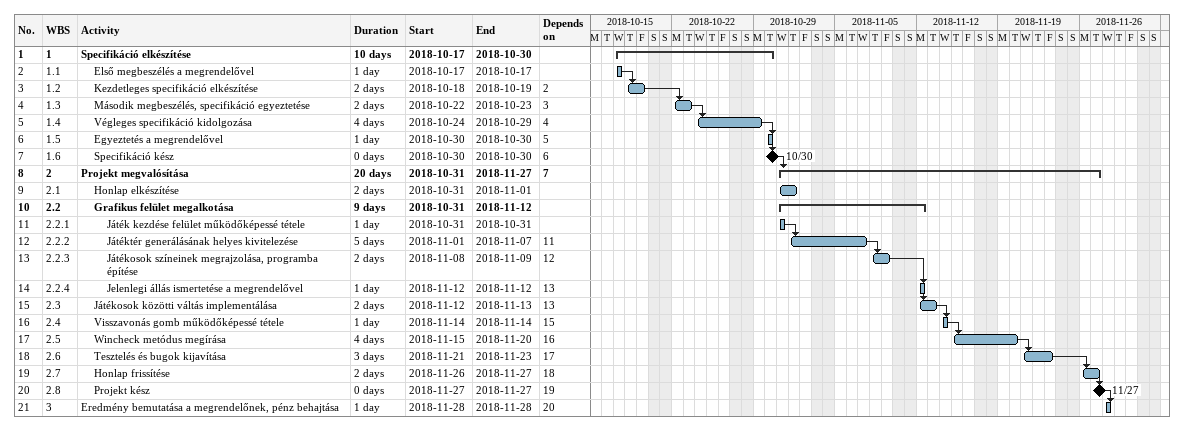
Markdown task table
| ID | WBS | Task | Duration | Start | Finish | Predecessors |
|---|---|---|---|---|---|---|
| 1 | 1 | **Specifikáció elkészítése** | 10d | 2018-10-17 | 2018-10-30 |  |
| 2 | 1.1 | Első megbeszélés a megrendelővel | 1d | 2018-10-17 | 2018-10-17 |  |
| 3 | 1.2 | Kezdetleges specifikáció elkészítése | 2d | 2018-10-18 | 2018-10-19 | 2 |
| 4 | 1.3 | Második megbeszélés, specifikáció egyeztetése | 2d | 2018-10-22 | 2018-10-23 | 3 |
| 5 | 1.4 | Végleges specifikáció kidolgozása | 4d | 2018-10-24 | 2018-10-29 | 4 |
| 6 | 1.5 | Egyeztetés a megrendelővel | 1d | 2018-10-30 | 2018-10-30 | 5 |
| 7 | 1.6 | Specifikáció kész | 0d | 2018-10-30 | 2018-10-30 | 6 |
| 8 | 2 | **Projekt megvalósítása** | 20d | 2018-10-31 | 2018-11-27 | 7 |
| 9 | 2.1 | Honlap elkészítése | 2d | 2018-10-31 | 2018-11-01 |  |
| 10 | 2.2 | **Grafikus felület megalkotása** | 9d | 2018-10-31 | 2018-11-12 |  |
| 11 | 2.2.1 | Játék kezdése felület működőképessé tétele | 1d | 2018-10-31 | 2018-10-31 |  |
| 12 | 2.2.2 | Játéktér generálásának helyes kivitelezése | 5d | 2018-11-01 | 2018-11-07 | 11 |
| 13 | 2.2.3 | Játékosok színeinek megrajzolása, programba építése | 2d | 2018-11-08 | 2018-11-09 | 12 |
| 14 | 2.2.4 | Jelenlegi állás ismertetése a megrendelővel | 1d | 2018-11-12 | 2018-11-12 | 13 |
| 15 | 2.3 | Játékosok közötti váltás implementálása | 2d | 2018-11-12 | 2018-11-13 | 13 |
| 16 | 2.4 | Visszavonás gomb működőképessé tétele | 1d | 2018-11-14 | 2018-11-14 | 15 |
| 17 | 2.5 | Wincheck metódus megírása | 4d | 2018-11-15 | 2018-11-20 | 16 |
| 18 | 2.6 | Tesztelés és bugok kijavítása | 3d | 2018-11-21 | 2018-11-23 | 17 |
| 19 | 2.7 | Honlap frissítése | 2d | 2018-11-26 | 2018-11-27 | 18 |
| 20 | 2.8 | Projekt kész | 0d | 2018-11-27 | 2018-11-27 | 19 |
| 21 | 3 | Eredmény bemutatása a megrendelőnek, pénz behajtása | 1d | 2018-11-28 | 2018-11-28 | 20 |
